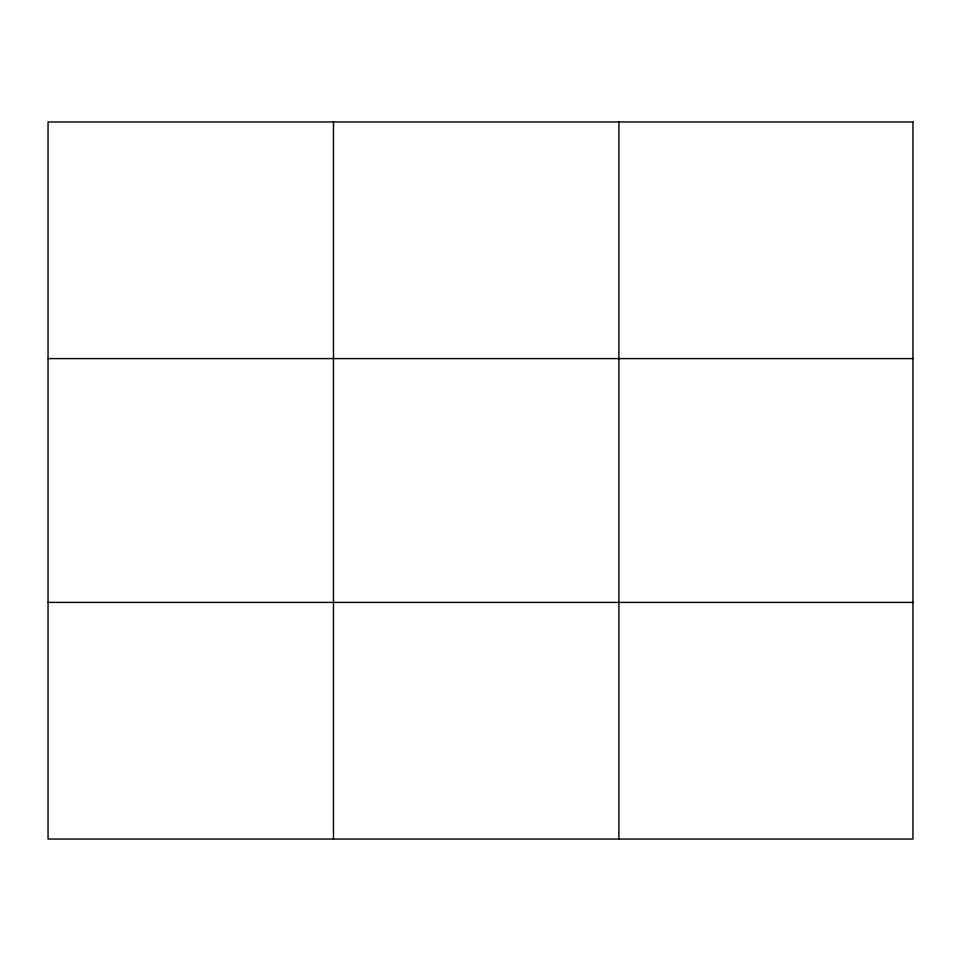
<?xml version="1.0" encoding="UTF-8"?>
<svg xmlns="http://www.w3.org/2000/svg" width="961" height="961" viewBox="0 0 961 961"><rect width="100%" height="100%" fill="white"/><g stroke="black" fill="none" stroke-linecap="round" stroke-linejoin="round"><path stroke-width="1.44" d="M333.467 121.963L333.467 839.037M618.884 121.963L618.884 839.037M48.05 358.597L912.95 358.597M48.05 602.403L912.95 602.403M912.95 121.963L912.95 839.037L48.05 839.037L48.05 121.963L912.95 121.963"/></g></svg>
